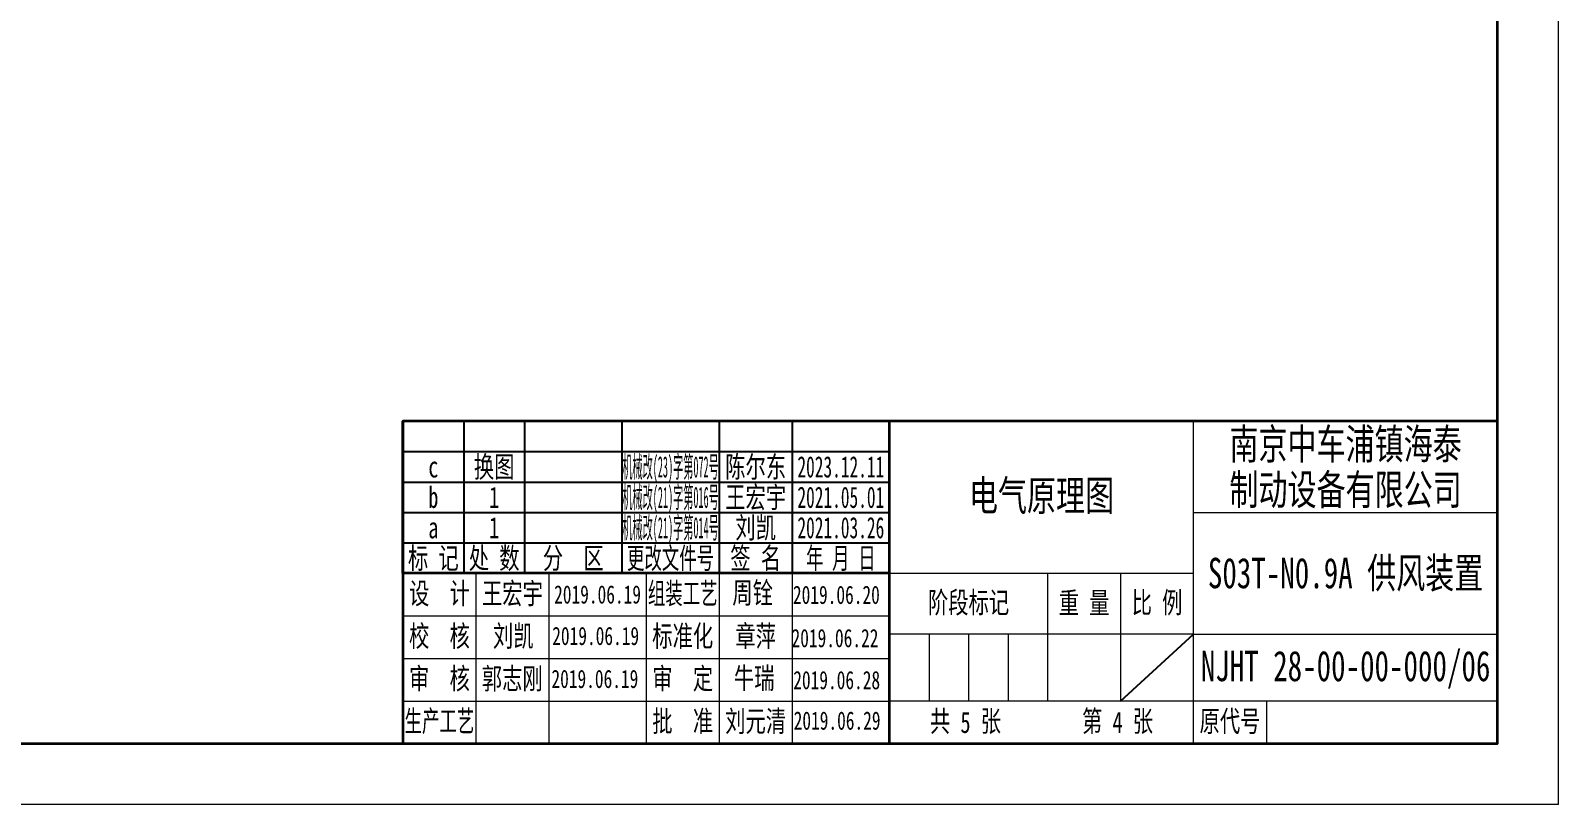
# Model space of a CAD drawing. Header units: millimetres. Extents: x 0 to 840, y 0 to 594.
# Drawn here: x 588.8 to 840, y 0 to 127.2 of the extents above; entities that cross this region are included whole.
import ezdxf
from ezdxf.enums import TextEntityAlignment as Align

# ---------------------------------------------------------------- set-up
doc = ezdxf.new("R2010")
doc.units = ezdxf.units.MM
doc.styles.add('海泰汉字样式', font='仿宋_GB2312.TTF', dxfattribs={"width": 0.7})

# ---------------------------------------------------------------- blocks, each defined once
blk = doc.blocks.new('NJHT-更改区')
at = {"color": 7, "linetype": 'Continuous'}
for p, q in [((0, 5), (80, 5)), ((10, 5), (10, 0)), ((20, 5), (20, 0)), ((36, 5), (36, 0)), ((52, 5), (52, 0)), ((64, 5), (64, 0)), ((0, 0), (80, 0))]:
    blk.add_line(p, q, dxfattribs=at)
at = {"color": 7, "linetype": 'Continuous', "lineweight": 35}
for p, q in [((0, 0), (0, 5)), ((80, 0), (80, 5))]:
    blk.add_line(p, q, dxfattribs=at)
at = {"color": 2, "linetype": 'Continuous', "style": '海泰汉字样式'}
for tag, width, p in [('1', 0.7, (5, 2.5)), ('2', 0.7, (15, 2.5)), ('3', 0.7, (28, 2.5)), ('4', 0.6, (44, 2.5)), ('5', 0.7, (58, 2.5)), ('6', 0.6, (72, 2.5))]:
    blk.add_attdef(tag, text='', height=3.5, dxfattribs=dict(at, width=width)).set_placement(p, align=Align.MIDDLE_CENTER)
blk = doc.blocks.new('ItemName')
at = {"insert": (805, 37.75), "char_height": 5, "width": 50, "attachment_point": 5, "style": '海泰汉字样式'}
blk.add_mtext('S03T-N0.9A 供风装置', dxfattribs=at)
blk = doc.blocks.new('设计.Name')
at = {"insert": (668, 34.5), "char_height": 3.5, "width": 12, "attachment_point": 5, "style": '海泰汉字样式'}
blk.add_mtext('王宏宇', dxfattribs=at)
blk = doc.blocks.new('设计.AppDate')
at = {"insert": (682, 34.5), "char_height": 3, "width": 16, "attachment_point": 5, "style": '海泰汉字样式'}
blk.add_mtext('2019.06.19', dxfattribs=at)
blk = doc.blocks.new('标准化.Name')
at = {"insert": (708, 27.5), "char_height": 3.5, "width": 12, "attachment_point": 5, "style": '海泰汉字样式'}
blk.add_mtext('章萍', dxfattribs=at)
blk = doc.blocks.new('标准化.AppDate')
at = {"insert": (722, 27.5), "char_height": 3, "width": 16, "attachment_point": 5, "style": '海泰汉字样式'}
blk.add_mtext('2019.06.22', dxfattribs=at)
blk = doc.blocks.new('批准.Name')
at = {"insert": (708, 13.5), "char_height": 3.5, "width": 12, "attachment_point": 5, "style": '海泰汉字样式'}
blk.add_mtext('刘元清', dxfattribs=at)
blk = doc.blocks.new('批准.AppDate')
at = {"insert": (722, 13.5), "char_height": 3, "width": 16, "attachment_point": 5, "style": '海泰汉字样式'}
blk.add_mtext('2019.06.29', dxfattribs=at)
blk = doc.blocks.new('HTMaterial')
at = {"insert": (755, 50.5), "char_height": 5, "width": 50, "attachment_point": 5, "style": '海泰汉字样式'}
blk.add_mtext('电气原理图', dxfattribs=at)
blk = doc.blocks.new('HTDrawingNo')
at = {"insert": (805, 22.15), "char_height": 5, "width": 50, "attachment_point": 5, "style": '海泰汉字样式'}
blk.add_mtext('NJHT 28-00-00-000/06', dxfattribs=at)
blk = doc.blocks.new('NJHT-A1')
at = {"color": 7, "linetype": 'Continuous', "lineweight": 18}
for p, q in [((840, 0), (840, 594)), ((780, 10), (780, 63)), ((780, 48), (830, 48)), ((662, 38), (662, 10)), ((674, 38), (674, 10)), ((690, 38), (690, 10)), ((702, 38), (702, 10)), ((714, 38), (714, 10)), ((730, 38), (780, 38)), ((756, 38), (756, 17)), ((768, 38), (768, 17)), ((650, 31), (730, 31)), ((780, 28), (730, 28)), ((736.5, 28), (736.5, 17)), ((743, 28), (743, 17)), ((749.5, 28), (749.5, 17)), ((780, 28), (830, 28)), ((650, 24), (730, 24)), ((650, 17), (730, 17)), ((780, 17), (730, 17)), ((830, 17), (780, 17)), ((792, 17), (792, 10)), ((840, 0), (0, 0))]:
    blk.add_line(p, q, dxfattribs=at)
at = {"color": 7, "linetype": 'Continuous', "lineweight": 35}
for p, q in [((830, 10), (830, 584)), ((730, 10), (730, 63)), ((730, 38), (650, 38)), ((25, 10), (830, 10))]:
    blk.add_line(p, q, dxfattribs=at)
blk.add_lwpolyline([(650, 10), (830, 10), (830, 63), (650, 63)], close=True, dxfattribs=at)
at = {"color": 2, "linetype": 'Continuous', "lineweight": 18, "char_height": 3.5, "attachment_point": 5, "style": '海泰汉字样式'}
for s, insert, width in [('设  计', (656, 34.5), 12), ('{\\W0.6;组装工艺}', (696, 34.5), 12), ('阶段标记', (743, 33), 26), ('重 量', (762, 33), 12), ('比 例', (774, 33), 12), ('校  核', (656, 27.5), 12), ('标准化', (696, 27.5), 12), ('审  核', (656, 20.5), 12), ('审  定', (696, 20.5), 12), ('{\\W0.6;生产工艺}', (656, 13.5), 12), ('批  准', (696, 13.5), 12), ('共   张', (742.5, 13.5), 25), ('第   张', (767.5, 13.5), 25), ('原代号', (786, 13.5), 12)]:
    blk.add_mtext(s, dxfattribs=dict(at, insert=insert, width=width))
at = {"color": 2, "linetype": 'Continuous', "lineweight": 18, "style": '海泰汉字样式', "width": 0.6}
blk.add_attdef('5', text='', height=5, rotation=180, dxfattribs=at).set_placement((50, 578.5), align=Align.MIDDLE_CENTER)
at = {"color": 2, "linetype": 'Continuous', "lineweight": 18, "style": '海泰汉字样式'}
for tag, height, width, p in [('1', 5, 0.7, (805, 59.25)), ('7', 5, 0.7, (755, 50.5)), ('2', 5, 0.7, (805, 51.75)), ('3', 5, 0.6, (805, 38)), ('12', 3.5, 0.7, (668, 34.5)), ('13', 3.5, 0.6, (682, 34.5)), ('20', 3.5, 0.7, (708, 34.5)), ('21', 3.5, 0.6, (722, 34.5)), ('14', 3.5, 0.7, (668, 27.5)), ('15', 3.5, 0.6, (682, 27.5)), ('22', 3.5, 0.7, (708, 27.5)), ('23', 3.5, 0.6, (722, 27.5)), ('8', 3.5, 0.7, (762, 22.5)), ('9', 3.5, 0.7, (774, 22.5)), ('4', 5, 0.6, (805, 22.5)), ('16', 3.5, 0.7, (668, 20.5)), ('17', 3.5, 0.6, (682, 20.5)), ('24', 3.5, 0.7, (708, 20.5)), ('25', 3.5, 0.6, (722, 20.5)), ('18', 3.5, 0.7, (668, 13.5)), ('19', 3.5, 0.6, (682, 13.5)), ('26', 3.5, 0.7, (708, 13.5)), ('27', 3.5, 0.6, (722, 13.5)), ('11', 3.5, 0.7, (742.5, 13.5)), ('10', 3.5, 0.7, (767.5, 13.5)), ('6', 3.5, 0.7, (811.57, 13.5))]:
    blk.add_attdef(tag, text='', height=height, dxfattribs=dict(at, width=width)).set_placement(p, align=Align.MIDDLE_CENTER)
blk = doc.blocks.new('校核.Name')
at = {"insert": (668, 27.5), "char_height": 3.5, "width": 12, "attachment_point": 5, "style": '海泰汉字样式'}
blk.add_mtext('刘凯', dxfattribs=at)
blk = doc.blocks.new('校核.AppDate')
at = {"insert": (682, 27.5), "char_height": 3, "width": 16, "attachment_point": 5, "style": '海泰汉字样式'}
blk.add_mtext('2019.06.19', dxfattribs=at)
blk = doc.blocks.new('审核.Name')
at = {"insert": (668, 27.5), "char_height": 3.5, "width": 12, "attachment_point": 5, "style": '海泰汉字样式'}
blk.add_mtext('郭志刚', dxfattribs=at)
blk = doc.blocks.new('审核.AppDate')
at = {"insert": (682, 27.5), "char_height": 3, "width": 16, "attachment_point": 5, "style": '海泰汉字样式'}
blk.add_mtext('2019.06.19', dxfattribs=at)
blk = doc.blocks.new('组装工艺.Name')
at = {"insert": (668, 27.5), "char_height": 3.5, "width": 12, "attachment_point": 5, "style": '海泰汉字样式'}
blk.add_mtext('周铨', dxfattribs=at)
blk = doc.blocks.new('组装工艺.AppDate')
at = {"insert": (682, 27.5), "char_height": 3, "width": 16, "attachment_point": 5, "style": '海泰汉字样式'}
blk.add_mtext('2019.06.20', dxfattribs=at)
blk = doc.blocks.new('审定.Name')
at = {"insert": (668, 27.5), "char_height": 3.5, "width": 12, "attachment_point": 5, "style": '海泰汉字样式'}
blk.add_mtext('牛瑞', dxfattribs=at)
blk = doc.blocks.new('审定.AppDate')
at = {"insert": (682, 27.5), "char_height": 3, "width": 16, "attachment_point": 5, "style": '海泰汉字样式'}
blk.add_mtext('2019.06.28', dxfattribs=at)

msp = doc.modelspace()

# ---------------------------------------------------------------- linework, layer by layer
msp.add_line((768, 17), (780, 28))

# ---------------------------------------------------------------- block references
ref = msp.add_blockref('NJHT-A1', (0, 0))
ref.add_attrib('11', '5', dxfattribs={"color": 2, "linetype": 'Continuous', "lineweight": 18, "height": 3.5, "style": '海泰汉字样式', "width": 0.7}).set_placement((742.5, 13.5), align=Align.MIDDLE_CENTER)
ref.add_attrib('10', '4', dxfattribs={"color": 2, "linetype": 'Continuous', "lineweight": 18, "height": 3.5, "style": '海泰汉字样式', "width": 0.7}).set_placement((767.5, 13.5), align=Align.MIDDLE_CENTER)
ref.add_attrib('2', '制动设备有限公司', dxfattribs={"color": 2, "linetype": 'Continuous', "lineweight": 18, "height": 5, "style": '海泰汉字样式', "width": 0.7}).set_placement((805, 51.75), align=Align.MIDDLE_CENTER)
ref.add_attrib('1', '南京中车浦镇海泰', dxfattribs={"color": 2, "linetype": 'Continuous', "lineweight": 18, "height": 5, "style": '海泰汉字样式', "width": 0.7}).set_placement((805, 59.25), align=Align.MIDDLE_CENTER)
for name, p in [('HTDrawingNo', (0, 0)), ('NJHT-更改区', (650, 58)), ('NJHT-更改区', (650, 53)), ('HTMaterial', (0, 0)), ('NJHT-更改区', (650, 43)), ('ItemName', (0, 0)), ('设计.Name', (0, 0)), ('设计.AppDate', (0, 0)), ('组装工艺.Name', (39.50245, 7.10311)), ('组装工艺.AppDate', (39.26974, 6.93869)), ('校核.Name', (0.1331, 0.00871)), ('校核.AppDate', (-0.31058, 0.18126)), ('标准化.Name', (0, 0)), ('标准化.AppDate', (-0.96054, -0.17443)), ('审核.Name', (-0.03051, -6.99554)), ('审定.Name', (39.75204, -6.90263)), ('审核.AppDate', (-0.44059, -6.88206)), ('审定.AppDate', (39.3214, -7.08211)), ('批准.Name', (0, 0)), ('批准.AppDate', (-0.61125, 0.26164))]:
    msp.add_blockref(name, p)
ref = msp.add_blockref('NJHT-更改区', (650, 53))
ref.add_attrib('1', 'c', dxfattribs={"color": 2, "height": 3.5, "style": '海泰汉字样式', "width": 0.7}).set_placement((655, 55.5), align=Align.MIDDLE_CENTER)
ref.add_attrib('2', '换图', dxfattribs={"color": 2, "height": 3.5, "style": '海泰汉字样式', "width": 0.7}).set_placement((665, 55.5), align=Align.MIDDLE_CENTER)
ref.add_attrib('4', '机械改(23)字第072号', dxfattribs={"color": 2, "height": 3.5, "style": '海泰汉字样式', "width": 0.35}).set_placement((694, 55.5), align=Align.MIDDLE_CENTER)
ref.add_attrib('5', '陈尔东', dxfattribs={"color": 2, "height": 3.5, "style": '海泰汉字样式', "width": 0.7}).set_placement((708, 55.5), align=Align.MIDDLE_CENTER)
ref.add_attrib('6', '2023.12.11', dxfattribs={"color": 2, "height": 3.5, "style": '海泰汉字样式', "width": 0.6}).set_placement((722, 55.5), align=Align.MIDDLE_CENTER)
ref = msp.add_blockref('NJHT-更改区', (650, 48))
ref.add_attrib('1', 'b', dxfattribs={"color": 2, "height": 3.5, "style": '海泰汉字样式', "width": 0.7}).set_placement((655, 50.5), align=Align.MIDDLE_CENTER)
ref.add_attrib('2', '1', dxfattribs={"color": 2, "height": 3.5, "style": '海泰汉字样式', "width": 0.7}).set_placement((665, 50.5), align=Align.MIDDLE_CENTER)
ref.add_attrib('4', '机械改(21)字第016号', dxfattribs={"color": 2, "height": 3.5, "style": '海泰汉字样式', "width": 0.35}).set_placement((694, 50.5), align=Align.MIDDLE_CENTER)
ref.add_attrib('5', '王宏宇', dxfattribs={"color": 2, "height": 3.5, "style": '海泰汉字样式', "width": 0.7}).set_placement((708, 50.5), align=Align.MIDDLE_CENTER)
ref.add_attrib('6', '2021.05.01', dxfattribs={"color": 2, "height": 3.5, "style": '海泰汉字样式', "width": 0.6}).set_placement((722, 50.5), align=Align.MIDDLE_CENTER)
ref = msp.add_blockref('NJHT-更改区', (650, 43))
ref.add_attrib('1', 'a', dxfattribs={"color": 2, "height": 3.5, "style": '海泰汉字样式', "width": 0.7}).set_placement((655, 45.5), align=Align.MIDDLE_CENTER)
ref.add_attrib('2', '1', dxfattribs={"color": 2, "height": 3.5, "style": '海泰汉字样式', "width": 0.7}).set_placement((665, 45.5), align=Align.MIDDLE_CENTER)
ref.add_attrib('4', '机械改(21)字第014号', dxfattribs={"color": 2, "height": 3.5, "style": '海泰汉字样式', "width": 0.35}).set_placement((694, 45.5), align=Align.MIDDLE_CENTER)
ref.add_attrib('5', '刘凯', dxfattribs={"color": 2, "height": 3.5, "style": '海泰汉字样式', "width": 0.7}).set_placement((708, 45.5), align=Align.MIDDLE_CENTER)
ref.add_attrib('6', '2021.03.26', dxfattribs={"color": 2, "height": 3.5, "style": '海泰汉字样式', "width": 0.6}).set_placement((722, 45.5), align=Align.MIDDLE_CENTER)
ref = msp.add_blockref('NJHT-更改区', (650, 38))
ref.add_attrib('1', '标 记', dxfattribs={"color": 2, "height": 3.5, "style": '海泰汉字样式', "width": 0.7}).set_placement((655, 40.5), align=Align.MIDDLE_CENTER)
ref.add_attrib('2', '处 数', dxfattribs={"color": 2, "height": 3.5, "style": '海泰汉字样式', "width": 0.7}).set_placement((665, 40.5), align=Align.MIDDLE_CENTER)
ref.add_attrib('3', '分  区', dxfattribs={"color": 2, "height": 3.5, "style": '海泰汉字样式', "width": 0.7}).set_placement((678, 40.5), align=Align.MIDDLE_CENTER)
ref.add_attrib('4', '更改文件号', dxfattribs={"color": 2, "height": 3.5, "style": '海泰汉字样式', "width": 0.6}).set_placement((694, 40.5), align=Align.MIDDLE_CENTER)
ref.add_attrib('5', '签 名', dxfattribs={"color": 2, "height": 3.5, "style": '海泰汉字样式', "width": 0.7}).set_placement((708, 40.5), align=Align.MIDDLE_CENTER)
ref.add_attrib('6', '年 月 日', dxfattribs={"color": 2, "height": 3.5, "style": '海泰汉字样式', "width": 0.6}).set_placement((722, 40.5), align=Align.MIDDLE_CENTER)

doc.saveas('drawing.dxf')
